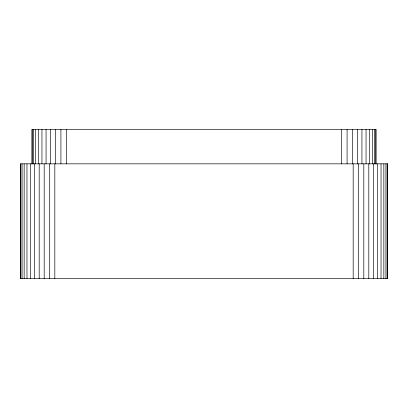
<?xml version="1.0" encoding="UTF-8"?>
<svg xmlns="http://www.w3.org/2000/svg" width="408" height="408" viewBox="0 0 408 408"><rect width="100%" height="100%" fill="white"/><g stroke="black" fill="none" stroke-linecap="round" stroke-linejoin="round"><path stroke-width="0.61" d="M387.177 163.838L387.177 278.587M385.917 163.838L385.917 278.587M383.846 163.838L383.846 278.587M381.026 163.838L381.026 278.587M377.517 163.838L377.517 278.587M376.125 163.838L376.125 129.412L31.875 129.412L31.875 163.838M375.702 129.412L375.702 163.838M374.442 129.412L374.442 163.838M373.412 163.838L373.412 278.587M372.371 129.412L372.371 163.838M369.551 129.412L369.551 163.838M368.801 163.838L368.801 278.587M366.042 129.412L366.042 163.838M363.814 163.838L363.814 278.587M361.937 129.412L361.937 163.838M358.561 163.838L358.561 278.587M357.326 129.412L357.326 163.838M353.175 163.838L353.175 278.587M352.339 129.412L352.339 163.838M347.086 129.412L347.086 163.838M341.7 129.412L341.7 163.838M66.3 129.412L66.3 163.838M60.914 129.412L60.914 163.838M55.661 129.412L55.661 163.838M54.825 163.838L54.825 278.587M50.674 129.412L50.674 163.838M49.439 163.838L49.439 278.587M46.063 129.412L46.063 163.838M44.186 163.838L44.186 278.587M41.958 129.412L41.958 163.838M39.199 163.838L39.199 278.587M38.449 129.412L38.449 163.838M35.629 129.412L35.629 163.838M34.588 163.838L34.588 278.587M33.558 129.412L33.558 163.838M32.298 129.412L32.298 163.838M30.483 163.838L30.483 278.587M26.974 163.838L26.974 278.587M24.154 163.838L24.154 278.587M22.083 163.838L22.083 278.587M20.823 163.838L20.823 278.587M387.6 163.838L20.4 163.838L20.4 278.587L387.6 278.587L387.6 163.838"/></g></svg>
